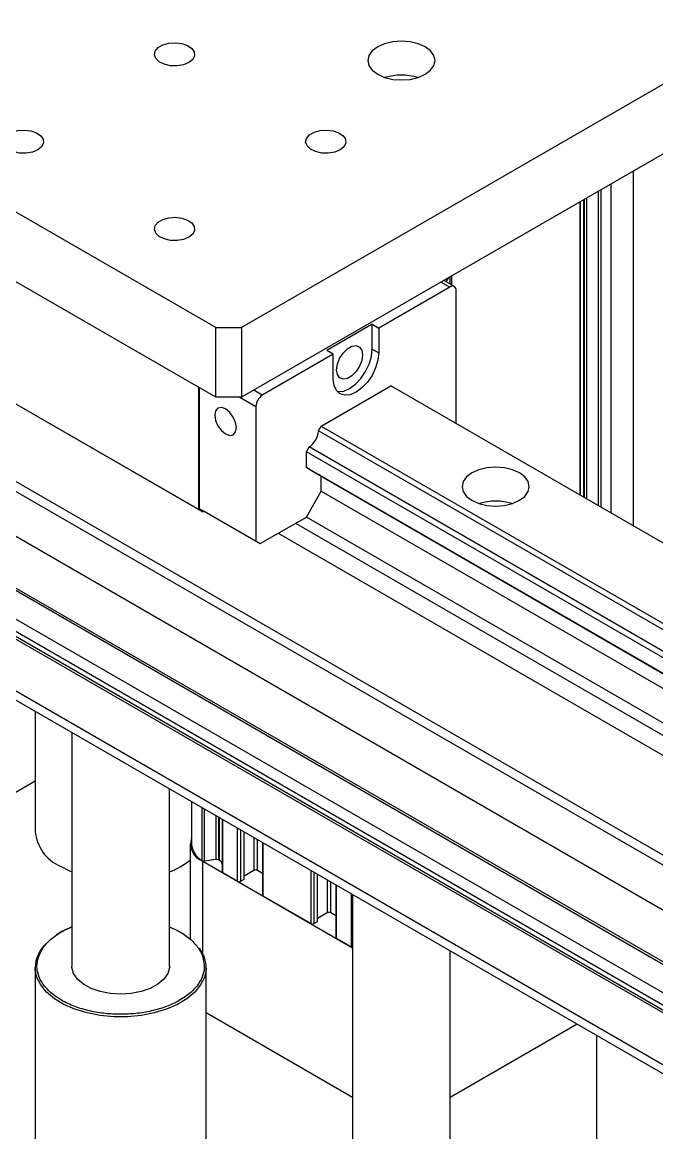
# Model space of a CAD drawing. Header units: millimetres. Extents: x 0 to 597, y 0 to 420.
# Drawn here: x 408.93 to 415.85, y 143.15 to 155.27 of the extents above; entities that cross this region are included whole.
import ezdxf

# ---------------------------------------------------------------- set-up
doc = ezdxf.new("R2010")
doc.units = ezdxf.units.MM

msp = doc.modelspace()

# ---------------------------------------------------------------- linework, layer by layer
at = {"color": 7, "linetype": 'Continuous', "lineweight": 25}
for p, q in [((369.901, 172.642), (434.012, 135.631)), ((369.689, 172.274), (433.8, 135.264)), ((369.689, 171.708), (433.8, 134.698)), ((369.713, 171.667), (433.824, 134.657)), ((369.83, 171.289), (433.941, 134.278)), ((369.689, 171.153), (433.8, 134.142)), ((369.713, 171.221), (433.824, 134.21)), ((369.713, 171.166), (433.824, 134.156)), ((369.689, 170.587), (433.8, 133.576)), ((369.751, 170.449), (433.862, 133.439)), ((426.878, 160.922), (411.322, 151.942)), ((426.878, 160.16), (411.322, 151.18)), ((411.039, 151.942), (400.951, 157.765)), ((411.039, 151.18), (400.951, 157.003)), ((402.994, 153.646), (434.106, 135.685)), ((415.597, 153.648), (415.597, 149.776)), ((415.357, 149.914), (415.357, 153.509)), ((415.022, 150.107), (415.022, 153.316)), ((413.599, 152.413), (413.599, 152.494)), ((413.594, 152.382), (412.818, 151.935)), ((413.644, 152.387), (413.529, 152.454)), ((413.665, 150.891), (413.665, 152.342)), ((411.039, 151.942), (411.322, 151.942)), ((411.039, 151.18), (411.039, 151.942)), ((411.322, 151.942), (411.322, 151.18)), ((412.748, 151.976), (412.253, 151.69)), ((412.748, 151.976), (412.818, 151.935)), ((412.748, 151.703), (412.748, 151.976)), ((412.818, 151.935), (412.818, 151.663)), ((412.323, 151.649), (411.548, 151.201)), ((412.323, 151.649), (412.253, 151.69)), ((412.323, 151.377), (412.323, 151.649)), ((412.748, 151.703), (412.818, 151.663)), ((410.85, 149.955), (408.116, 151.533)), ((410.897, 149.928), (408.163, 151.506)), ((410.85, 151.289), (410.85, 149.955)), ((410.864, 149.963), (410.864, 151.28)), ((412.191, 150.865), (412.95, 151.303)), ((435.217, 138.449), (412.95, 151.303)), ((411.322, 151.18), (411.039, 151.18)), ((411.477, 151.079), (411.477, 149.609)), ((412.161, 150.812), (412.191, 150.865)), ((434.427, 137.958), (412.161, 150.812)), ((412.191, 150.865), (434.458, 138.011)), ((412.029, 150.583), (412.059, 150.637)), ((434.295, 137.73), (412.029, 150.583)), ((412.029, 150.412), (412.029, 150.583)), ((434.326, 137.783), (412.059, 150.637)), ((412.029, 150.412), (434.295, 137.558)), ((412.059, 150.394), (412.029, 150.412)), ((412.059, 150.394), (434.326, 137.54)), ((434.427, 137.482), (412.161, 150.336)), ((412.191, 150.318), (412.161, 150.336)), ((412.191, 150.318), (434.458, 137.464)), ((412.191, 150.155), (412.191, 150.318)), ((412.029, 149.873), (412.191, 150.155)), ((412.191, 150.155), (434.458, 137.301)), ((410.85, 149.955), (410.897, 149.928)), ((411.477, 149.609), (410.864, 149.963)), ((410.864, 149.963), (410.912, 149.936)), ((410.897, 149.928), (410.912, 149.936)), ((410.912, 149.936), (411.524, 149.582)), ((411.524, 149.582), (412.029, 149.873)), ((411.911, 149.805), (434.295, 136.883)), ((434.295, 137.019), (412.029, 149.873)), ((411.722, 149.696), (434.106, 136.774)), ((411.477, 149.609), (411.524, 149.582)), ((409.068, 147.752), (409.068, 146.442)), ((409.468, 147.521), (409.468, 144.973)), ((406.528, 145.526), (409.068, 146.992)), ((410.535, 144.973), (410.535, 146.905)), ((410.775, 146.767), (410.775, 146.306)), ((411.11, 146.574), (411.11, 146)), ((411.349, 145.923), (411.349, 146.435)), ((410.761, 146.306), (410.761, 145.27)), ((411.55, 146.319), (411.55, 145.746)), ((410.897, 146.116), (412.533, 145.172)), ((411.042, 146.136), (410.918, 146.117)), ((411.08, 146.125), (411.068, 146.132)), ((411.275, 145.898), (411.117, 145.989)), ((411.456, 146.017), (411.349, 145.955)), ((411.55, 145.984), (411.494, 146.017)), ((412.151, 145.46), (412.151, 145.973)), ((411.345, 145.917), (411.312, 145.898)), ((412.351, 145.857), (412.351, 145.283)), ((412.076, 145.436), (411.557, 145.735)), ((412.533, 145.752), (412.533, 142.224)), ((412.147, 145.455), (412.114, 145.436)), ((412.257, 145.554), (412.151, 145.492)), ((412.351, 145.522), (412.295, 145.554)), ((410.535, 145.399), (410.547, 145.394)), ((412.516, 145.182), (412.359, 145.272)), ((413.599, 142.224), (413.599, 145.136)), ((409.068, 144.957), (409.068, 142.905)), ((410.935, 142.905), (410.935, 144.957)), ((412.533, 143.539), (410.935, 144.461)), ((414.983, 144.338), (413.599, 143.539)), ((415.197, 144.214), (415.197, 142.905))]:
    msp.add_line(p, q, dxfattribs=at)
at = {"color": 8, "linetype": 'Continuous', "lineweight": 25}
for p, q in [((415.241, 153.442), (415.241, 149.981)), ((415.052, 153.333), (415.052, 150.09)), ((415.064, 150.083), (415.064, 153.34)), ((415.09, 150.068), (415.09, 153.355)), ((415.214, 153.427), (415.214, 149.997)), ((415.014, 153.311), (415.014, 150.112)), ((413.616, 152.404), (413.616, 152.504)), ((413.5, 152.437), (413.594, 152.382)), ((411.548, 151.201), (411.454, 151.256)), ((411.303, 151.18), (411.477, 151.079)), ((410.89, 146.122), (410.89, 146.7)), ((410.918, 146.117), (410.918, 146.684)), ((411.042, 146.612), (411.042, 146.136)), ((411.068, 146.598), (411.068, 146.132)), ((411.08, 146.125), (411.08, 146.59)), ((411.117, 145.989), (411.117, 146.569)), ((411.275, 146.478), (411.275, 145.898)), ((411.312, 145.898), (411.312, 146.456)), ((411.345, 146.437), (411.345, 145.917)), ((411.456, 146.373), (411.456, 146.017)), ((411.494, 146.017), (411.494, 146.352)), ((411.557, 145.735), (411.557, 146.315)), ((410.897, 145.108), (410.897, 146.116)), ((412.076, 146.016), (412.076, 145.436)), ((412.114, 145.436), (412.114, 145.994)), ((412.147, 145.975), (412.147, 145.455)), ((412.257, 145.911), (412.257, 145.554)), ((412.295, 145.554), (412.295, 145.889)), ((412.359, 145.272), (412.359, 145.852)), ((412.516, 145.762), (412.516, 145.182))]:
    msp.add_line(p, q, dxfattribs=at)
at = {"color": 7, "linetype": 'Continuous', "lineweight": 25, "flags": 128}
for points in [[(410.747, 154.832), (410.688, 154.808), (410.618, 154.796), (410.546, 154.797), (410.478, 154.813), (410.423, 154.84), (410.386, 154.875), (410.371, 154.916), (410.38, 154.958), (410.412, 154.995), (410.463, 155.025), (410.528, 155.043), (410.6, 155.049), (410.671, 155.04), (410.733, 155.019), (410.78, 154.987), (410.806, 154.948), (410.809, 154.906), (410.789, 154.866), (410.747, 154.832)], [(412.807, 155.003), (412.748, 154.959), (412.712, 154.908), (412.699, 154.854), (412.712, 154.799), (412.748, 154.748), (412.807, 154.704), (412.883, 154.67), (412.971, 154.649), (413.066, 154.642), (413.161, 154.649), (413.249, 154.67), (413.325, 154.704), (413.383, 154.748), (413.42, 154.799), (413.433, 154.854), (413.42, 154.908), (413.383, 154.959), (413.325, 155.003), (413.249, 155.037), (413.161, 155.058), (413.066, 155.065), (412.971, 155.058), (412.883, 155.037), (412.807, 155.003)], [(409.097, 153.879), (409.038, 153.855), (408.968, 153.843), (408.896, 153.845), (408.829, 153.86), (408.773, 153.887), (408.736, 153.923), (408.721, 153.964), (408.73, 154.005), (408.762, 154.043), (408.813, 154.073), (408.878, 154.091), (408.95, 154.096), (409.021, 154.087), (409.083, 154.066), (409.13, 154.034), (409.156, 153.995), (409.159, 153.953), (409.139, 153.913), (409.097, 153.879)], [(412.397, 153.879), (412.338, 153.855), (412.268, 153.843), (412.196, 153.845), (412.128, 153.86), (412.073, 153.887), (412.036, 153.923), (412.021, 153.964), (412.03, 154.005), (412.062, 154.043), (412.113, 154.073), (412.178, 154.091), (412.25, 154.096), (412.321, 154.087), (412.383, 154.066), (412.43, 154.034), (412.456, 153.995), (412.459, 153.953), (412.439, 153.913), (412.397, 153.879)], [(410.747, 152.927), (410.688, 152.903), (410.618, 152.891), (410.546, 152.892), (410.478, 152.908), (410.423, 152.935), (410.386, 152.971), (410.371, 153.011), (410.38, 153.053), (410.412, 153.09), (410.463, 153.12), (410.528, 153.138), (410.6, 153.144), (410.671, 153.135), (410.733, 153.114), (410.78, 153.082), (410.806, 153.043), (410.809, 153.001), (410.789, 152.961), (410.747, 152.927)], [(413.579, 152.483), (413.578, 152.481), (413.552, 152.44)], [(412.642, 151.642), (412.633, 151.581), (412.609, 151.518), (412.571, 151.46), (412.525, 151.414), (412.476, 151.386), (412.43, 151.378), (412.392, 151.393), (412.367, 151.428), (412.359, 151.479), (412.367, 151.54), (412.392, 151.603), (412.43, 151.661), (412.476, 151.707), (412.525, 151.736), (412.571, 151.743), (412.609, 151.728), (412.633, 151.693), (412.642, 151.642)], [(412.818, 151.663), (412.81, 151.584), (412.785, 151.501), (412.746, 151.419), (412.695, 151.344), (412.635, 151.281), (412.571, 151.234), (412.507, 151.207), (412.447, 151.201), (412.396, 151.217), (412.357, 151.253), (412.332, 151.308), (412.323, 151.377)], [(412.364, 151.243), (412.377, 151.242), (412.436, 151.248), (412.5, 151.275), (412.564, 151.321), (412.624, 151.384), (412.675, 151.46), (412.715, 151.541), (412.739, 151.625), (412.748, 151.703)], [(411.265, 150.848), (411.256, 150.905), (411.231, 150.964), (411.192, 151.015), (411.147, 151.052), (411.102, 151.067), (411.064, 151.06), (411.038, 151.031), (411.029, 150.984), (411.038, 150.926), (411.064, 150.867), (411.102, 150.816), (411.147, 150.779), (411.192, 150.764), (411.231, 150.771), (411.256, 150.801), (411.265, 150.848)], [(414.355, 150.055), (414.413, 150.098), (414.449, 150.15), (414.462, 150.204), (414.449, 150.259), (414.413, 150.31), (414.355, 150.354), (414.279, 150.388), (414.19, 150.409), (414.095, 150.416), (414, 150.409), (413.912, 150.388), (413.836, 150.354), (413.778, 150.31), (413.741, 150.259), (413.729, 150.204), (413.741, 150.15), (413.778, 150.098), (413.836, 150.055), (413.912, 150.021), (414, 150), (414.095, 149.993), (414.19, 150), (414.279, 150.021), (414.355, 150.055)], [(409.468, 146), (409.456, 146.005), (409.342, 146.061)], [(410.002, 144.665), (409.887, 144.672), (409.778, 144.694), (409.679, 144.728), (409.595, 144.774), (409.531, 144.829), (409.488, 144.891), (409.469, 144.956), (409.468, 144.973)], [(410.535, 144.973), (410.534, 144.956), (410.516, 144.891), (410.473, 144.829), (410.408, 144.774), (410.325, 144.728), (410.226, 144.694), (410.116, 144.672), (410.002, 144.665)]]:
    msp.add_lwpolyline(points, dxfattribs=at)
at = {"color": 8, "linetype": 'Continuous', "lineweight": 25, "flags": 128}
msp.add_lwpolyline([(410.935, 144.95), (410.934, 144.935), (410.916, 144.849), (410.874, 144.766), (410.81, 144.687), (410.725, 144.616), (410.621, 144.553), (410.501, 144.501), (410.368, 144.461), (410.225, 144.434), (410.077, 144.42), (409.927, 144.42), (409.778, 144.434), (409.636, 144.461), (409.503, 144.501), (409.383, 144.553), (409.279, 144.616), (409.194, 144.687), (409.129, 144.766), (409.087, 144.849), (409.069, 144.935), (409.068, 144.957)], dxfattribs=at)
at = {"color": 7, "linetype": 'Continuous', "lineweight": 25}
for centre, radius, start, end in [((413.066, 154.091), 0.604, 72.868, 107.1328), ((413.622, 152.349), 0.0437, 350.7876, 129.1997), ((411.631, 151.072), 0.154, 122.6076, 177.3931), ((411.922, 150.833), 0.24, 305, 354.999), ((414.095, 149.442), 0.604, 72.8682, 107.1326), ((409.53, 146.485), 0.463, 185.2514, 246.0681), ((410.97, 146.308), 0.205, 162.0139, 249.3463), ((411.008, 146.324), 0.234, 184.3239, 239.8596), ((410.207, 146.838), 0.9, 291.3873, 308.0341), ((410.911, 146.156), 0.0396, 239.0142, 280.2327), ((411.049, 146.096), 0.041, 62.6554, 99.7579), ((411.06, 146.079), 0.0503, 5.6871, 65.6356), ((411.123, 146.001), 0.0134, 185.6733, 245.6339), ((411.343, 145.923), 0.00673, 294.4209, 354.1087), ((411.475, 145.98), 0.041, 62.6093, 117.3858), ((411.293, 145.935), 0.0409, 242.5961, 297.4175), ((411.563, 145.747), 0.0134, 185.6733, 245.6339), ((412.276, 145.518), 0.041, 62.6221, 117.373), ((412.144, 145.461), 0.0067, 294.2835, 354.2461), ((409.819, 144.512), 0.954, 111.5982, 122.9683), ((412.095, 145.472), 0.0409, 242.5961, 297.4175), ((409.451, 144.942), 0.383, 135.066, 177.7427), ((412.364, 145.285), 0.0134, 185.6779, 245.675), ((410.581, 144.951), 0.354, 359.9531, 37.6721), ((412.534, 145.215), 0.0378, 241.8351, 268.123)]:
    msp.add_arc(centre, radius, start, end, dxfattribs=at)
for points, knots in [([(409.104, 145.069), (409.118, 145.102), (409.146, 145.17), (409.234, 145.264), (409.341, 145.343), (409.43, 145.382), (409.468, 145.399)], [0, 0, 0, 0, 0.2548, 0.520203, 0.791232, 1, 1, 1, 1]), ([(410.535, 145.399), (410.574, 145.382), (410.663, 145.343), (410.771, 145.264), (410.854, 145.17), (410.897, 145.094), (410.903, 145.052), (410.904, 145.043)], [0, 0, 0, 0, 0.195904, 0.4502336, 0.6992656, 0.9383532, 1, 1, 1, 1])]:
    msp.add_open_spline(points, degree=3, knots=knots, dxfattribs=at)
at = {"color": 8, "linetype": 'Continuous', "lineweight": 25}
msp.add_open_spline([(410.904, 145.043), (410.909, 145.02), (410.921, 144.964), (410.904, 144.875), (410.856, 144.776), (410.771, 144.682), (410.652, 144.598), (410.506, 144.529), (410.342, 144.48), (410.172, 144.452), (410.002, 144.443), (409.831, 144.452), (409.661, 144.48), (409.497, 144.529), (409.351, 144.598), (409.233, 144.682), (409.148, 144.776), (409.099, 144.875), (409.082, 144.973), (409.096, 145.037), (409.104, 145.069)], degree=3, knots=[0, 0, 0, 0, 0.038468, 0.091401, 0.147504, 0.205941, 0.265617, 0.325293, 0.383731, 0.439833, 0.492766, 0.5457, 0.601802, 0.660238, 0.719917, 0.779591, 0.838031, 0.894133, 0.947067, 1, 1, 1, 1], dxfattribs=at)

doc.saveas('drawing.dxf')
